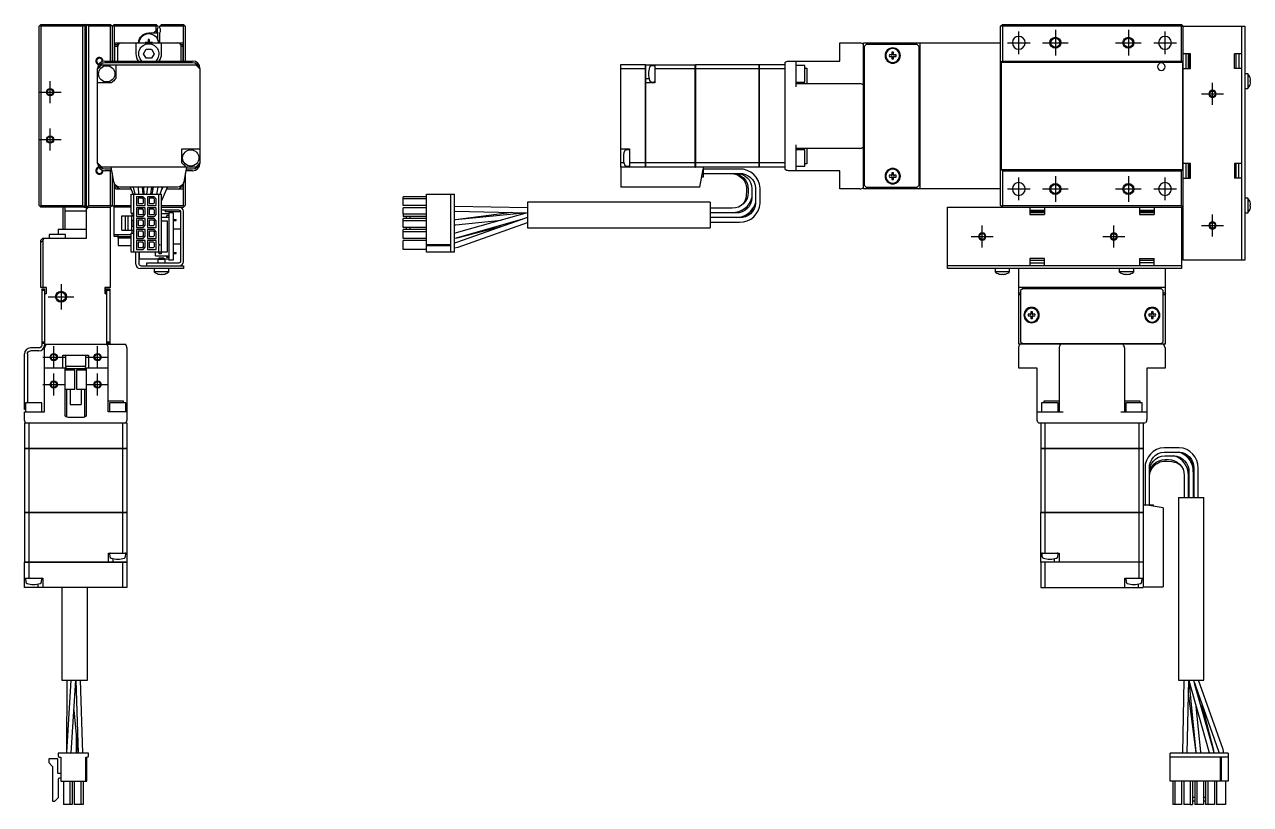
# Model space of a CAD drawing. Extents: x 0 to 717, y -8 to 419.
# Drawn here: x 381.7 to 717.1, y 106.3 to 319.7 of the extents above; entities that cross this region are included whole.
import ezdxf

# ---------------------------------------------------------------- set-up
doc = ezdxf.new("R2010")
doc.units = 0
doc.header["$LTSCALE"] = 0.5
doc.linetypes.add('CENTER', pattern=[50.8, 31.75, -6.35, 6.35, -6.35])
for name, color, linetype in [('MSM_CENTER', 1, 'CENTER'), ('MSM_CONTINUOUS', 7, 'CONTINUOUS'), ('MSM_NARROW', 5, 'CONTINUOUS')]:
    doc.layers.add(name, color=color, linetype=linetype)

msp = doc.modelspace()

# ---------------------------------------------------------------- linework, layer by layer
at = {"layer": 'MSM_CENTER'}
for p, q in [((653.75, 311.57), (653.75, 317.77)), ((663.75, 318.17), (663.75, 311.17)), ((683.75, 318.17), (683.75, 311.17)), ((693.75, 311.57), (693.75, 317.77)), ((650.65, 314.67), (656.85, 314.67)), ((660.25, 314.67), (667.25, 314.67)), ((680.25, 314.67), (687.25, 314.67)), ((690.65, 314.67), (696.85, 314.67)), ((388.72, 298.17), (388.72, 304.17)), ((706.75, 297.67), (706.75, 303.67)), ((385.72, 301.17), (391.72, 301.17)), ((703.75, 300.67), (709.75, 300.67)), ((388.72, 285.17), (388.72, 291.17)), ((385.72, 288.17), (391.72, 288.17)), ((653.75, 271.57), (653.75, 277.77)), ((663.75, 278.17), (663.75, 271.17)), ((683.75, 278.17), (683.75, 271.17)), ((693.75, 271.57), (693.75, 277.77)), ((650.65, 274.67), (656.85, 274.67)), ((660.25, 274.67), (667.25, 274.67)), ((680.25, 274.67), (687.25, 274.67)), ((690.65, 274.67), (696.85, 274.67)), ((706.75, 261.67), (706.75, 267.67)), ((640.75, 261.67), (646.75, 261.67)), ((643.75, 258.67), (643.75, 264.67)), ((676.75, 261.67), (682.75, 261.67)), ((679.75, 258.67), (679.75, 264.67)), ((703.75, 264.67), (709.75, 264.67)), ((391.72, 248.67), (391.72, 241.67)), ((388.22, 245.17), (395.22, 245.17)), ((389.72, 225.67), (389.72, 231.67)), ((401.72, 225.67), (401.72, 231.67)), ((386.72, 228.67), (392.72, 228.67)), ((398.72, 228.67), (404.72, 228.67)), ((389.72, 218.17), (389.72, 224.17)), ((401.72, 218.17), (401.72, 224.17)), ((386.72, 221.17), (392.72, 221.17)), ((398.72, 221.17), (404.72, 221.17))]:
    msp.add_line(p, q, dxfattribs=at)
at = {"layer": 'MSM_CONTINUOUS'}
for p, q in [((386.22, 319.67), (385.72, 319.17)), ((385.72, 270.17), (385.72, 319.17)), ((385.97, 319.42), (386.22, 319.17)), ((386.22, 319.67), (397.72, 319.67)), ((386.22, 319.17), (386.22, 270.17)), ((397.72, 319.17), (386.22, 319.17)), ((398.22, 319.17), (397.72, 319.67)), ((397.72, 319.17), (397.97, 319.42)), ((397.72, 270.17), (397.72, 319.17)), ((397.82, 319.57), (398.02, 319.57)), ((397.92, 319.57), (398.02, 319.67)), ((398.02, 319.67), (405.22, 319.67)), ((398.22, 319.17), (398.22, 270.17)), ((398.32, 318.57), (398.32, 319.27)), ((398.52, 319.67), (398.52, 318.27)), ((399.22, 319.17), (398.72, 319.67)), ((398.72, 261.17), (398.72, 319.67)), ((405.22, 319.17), (399.22, 319.17)), ((399.22, 319.17), (399.22, 270.17)), ((405.47, 319.42), (405.22, 319.67)), ((405.47, 319.42), (405.22, 319.17)), ((405.22, 309.67), (405.22, 319.17)), ((405.72, 319.17), (405.47, 319.42)), ((405.72, 319.17), (406.22, 319.67)), ((405.72, 319.17), (405.72, 309.67)), ((405.97, 319.42), (406.22, 319.17)), ((406.22, 319.67), (417.72, 319.67)), ((417.72, 319.17), (406.22, 319.17)), ((406.22, 319.17), (406.22, 309.67)), ((418.22, 319.17), (417.72, 319.67)), ((417.72, 319.17), (417.97, 319.42)), ((417.72, 317.97), (417.72, 319.17)), ((418.22, 319.17), (418.22, 318.73)), ((418.72, 319.17), (419.22, 319.67)), ((418.72, 318.73), (418.72, 319.17)), ((425.22, 319.17), (418.72, 319.17)), ((419.22, 319.67), (425.22, 319.67)), ((425.22, 319.67), (425.72, 319.17)), ((425.22, 319.17), (425.47, 319.42)), ((425.22, 309.67), (425.22, 319.17)), ((425.72, 319.17), (425.72, 309.67)), ((648.75, 319.17), (649.25, 319.67)), ((648.75, 270.17), (648.75, 319.17)), ((649, 319.42), (649.25, 319.17)), ((649.25, 319.67), (698.25, 319.67)), ((649.25, 319.17), (649.25, 309.67)), ((698.25, 319.17), (649.25, 319.17)), ((698.75, 319.17), (698.25, 319.67)), ((698.25, 319.17), (698.5, 319.42)), ((698.25, 309.67), (698.25, 319.17)), ((698.75, 255.17), (698.75, 319.17)), ((698.75, 319.17), (715.55, 319.17)), ((714.75, 255.17), (714.75, 319.17)), ((715.55, 319.17), (715.55, 255.17)), ((398.22, 318.27), (398.52, 318.27)), ((415.87, 315.57), (415.58, 315.57)), ((415.58, 315.57), (415.58, 314.77)), ((415.72, 317.37), (418.22, 317.37)), ((415.87, 315.57), (415.87, 314.77)), ((417.72, 317.97), (417.12, 317.37)), ((418.15, 317.37), (417.72, 317.97)), ((418.22, 315.28), (418.22, 317.4)), ((418.72, 314.67), (418.72, 317.4)), ((398.22, 315.17), (398.34, 315.17)), ((398.34, 274.17), (398.34, 315.17)), ((406.72, 314.67), (406.22, 314.17)), ((406.42, 314.17), (407.22, 314.17)), ((406.42, 309.67), (406.42, 314.17)), ((407.22, 313.67), (406.42, 313.67)), ((406.72, 314.67), (425.22, 314.67)), ((407.22, 313.67), (407.22, 314.67)), ((407.22, 309.67), (407.22, 313.67)), ((412.22, 314.67), (412.22, 311.67)), ((414.28, 311.67), (415, 312.92)), ((415.52, 314.71), (414.72, 314.71)), ((414.72, 314.67), (414.72, 314.71)), ((415, 312.92), (416.44, 312.92)), ((415.25, 314.71), (415.26, 314.67)), ((415.87, 315.04), (415.58, 315.04)), ((416.72, 314.71), (415.93, 314.71)), ((416.19, 314.71), (416.19, 314.67)), ((416.44, 312.92), (417.17, 311.67)), ((416.72, 314.67), (416.72, 314.71)), ((419.22, 311.67), (419.22, 314.67)), ((424.22, 314.47), (424.22, 314.67)), ((424.49, 314.17), (425.02, 314.17)), ((425.02, 313.67), (424.62, 313.67)), ((424.62, 309.67), (424.62, 313.67)), ((425.02, 314.17), (425.02, 309.67)), ((604.75, 309.67), (604.75, 314.67)), ((604.75, 314.67), (610.25, 314.67)), ((611.25, 314.67), (648.75, 314.67)), ((611.25, 274.67), (611.25, 314.67)), ((611.95, 314.17), (611.45, 313.67)), ((611.45, 313.67), (611.45, 275.67)), ((625.95, 314.17), (611.95, 314.17)), ((619.01, 312.08), (619.01, 311.41)), ((619.49, 311.41), (619.49, 312.08)), ((624.75, 314.17), (624.75, 314.67)), ((625.25, 314.17), (625.25, 314.67)), ((626.45, 313.67), (625.95, 314.17)), ((626.45, 275.67), (626.45, 313.67)), ((626.75, 274.67), (626.75, 314.67)), ((402.88, 308.67), (428.57, 308.67)), ((403.72, 309.67), (427.72, 309.67)), ((403.72, 309.28), (427.72, 309.28)), ((406.72, 308.67), (406.72, 304.92)), ((415, 310.42), (414.28, 311.67)), ((416.44, 310.42), (415, 310.42)), ((417.17, 311.67), (416.44, 310.42)), ((551.64, 308.67), (544.75, 308.67)), ((544.75, 308.67), (544.75, 280.67)), ((551.64, 280.67), (551.64, 308.67)), ((551.65, 308.66), (551.64, 308.66)), ((551.65, 308.67), (551.65, 280.67)), ((551.65, 308.67), (565.25, 308.67)), ((554.15, 308.67), (554.15, 303.67)), ((565.25, 280.67), (565.25, 308.67)), ((565.25, 308.66), (565.26, 308.66)), ((582.75, 308.67), (565.26, 308.67)), ((565.26, 308.67), (565.26, 280.67)), ((582.75, 280.67), (582.75, 308.67)), ((582.75, 308.66), (582.76, 308.66)), ((589.75, 308.67), (582.76, 308.67)), ((582.76, 308.67), (582.76, 280.67)), ((589.75, 309.28), (589.75, 280.05)), ((590.75, 309.67), (604.75, 309.67)), ((592.75, 309.67), (592.75, 302.57)), ((611.45, 309.17), (611.25, 309.17)), ((619.01, 311.41), (618.33, 311.41)), ((618.33, 310.93), (619.01, 310.93)), ((619.01, 310.93), (619.01, 310.25)), ((620.16, 311.41), (619.49, 311.41)), ((619.49, 310.25), (619.49, 310.93)), ((619.49, 310.93), (620.16, 310.93)), ((626.45, 309.17), (626.75, 309.17)), ((649.25, 309.67), (648.9, 309.32)), ((648.9, 309.32), (648.9, 280.02)), ((648.9, 309.32), (698.6, 309.32)), ((649.25, 309.67), (698.25, 309.67)), ((698.6, 309.32), (698.25, 309.67)), ((698.6, 280.02), (698.6, 309.32)), ((700.75, 311.67), (698.75, 311.67)), ((699.55, 307.67), (699.55, 311.67)), ((700.05, 311.67), (700.05, 307.67)), ((700.25, 311.67), (700.25, 307.67)), ((700.75, 307.67), (700.75, 311.67)), ((712.75, 307.67), (712.75, 311.67)), ((714.75, 311.67), (712.75, 311.67)), ((713.25, 307.67), (713.25, 311.67)), ((713.95, 311.67), (713.95, 307.67)), ((401.72, 281.67), (401.72, 307.67)), ((429.72, 307.67), (429.72, 281.67)), ((551.64, 307.51), (544.75, 307.51)), ((551.65, 307.5), (551.64, 307.5)), ((553.93, 308.4), (553.16, 308.33)), ((565.25, 307.51), (554.15, 307.51)), ((565.25, 307.5), (565.26, 307.5)), ((582.75, 307.51), (565.26, 307.51)), ((582.75, 307.5), (582.76, 307.5)), ((589.75, 307.51), (582.76, 307.51)), ((595.25, 308.42), (592.75, 308.42)), ((595.25, 303.92), (595.25, 308.42)), ((595.25, 307.75), (595.75, 307.75)), ((595.75, 307.75), (595.75, 303.57)), ((626.75, 308.42), (626.45, 308.42)), ((698.75, 307.67), (700.75, 307.67)), ((714.75, 307.67), (712.75, 307.67)), ((716.44, 306.17), (715.55, 306.17)), ((716.44, 306.17), (716.44, 302.17)), ((405.47, 303.67), (401.72, 303.67)), ((551.65, 304.92), (552.58, 304.92)), ((554.15, 303.67), (551.65, 303.67)), ((553.16, 304), (553.93, 303.93)), ((592.75, 303.92), (595.25, 303.92)), ((592.75, 303.57), (610.25, 303.57)), ((611.45, 304.67), (611.25, 304.67)), ((611.45, 303.67), (611.25, 303.67)), ((611.45, 302.17), (611.25, 302.17)), ((626.45, 302.92), (626.75, 302.92)), ((715.55, 302.17), (716.44, 302.17)), ((717.01, 305.05), (717.02, 305.05)), ((717.01, 304.35), (717.13, 304.35)), ((717.01, 303.99), (717.01, 304.35)), ((717.13, 303.99), (717.01, 303.99)), ((717.02, 303.28), (717.01, 303.28)), ((626.55, 299.67), (626.45, 299.67)), ((626.55, 289.67), (626.55, 299.67)), ((626.75, 299.47), (626.55, 299.67)), ((626.45, 289.67), (626.55, 289.67)), ((626.55, 289.67), (626.75, 289.87)), ((424.72, 281.92), (424.72, 285.67)), ((424.72, 285.67), (429.72, 285.67)), ((544.75, 285.67), (547.25, 285.67)), ((547.04, 285.4), (546.27, 285.33)), ((547.25, 285.67), (547.25, 280.67)), ((592.75, 286.77), (592.75, 279.67)), ((610.25, 285.77), (592.75, 285.77)), ((595.25, 285.42), (592.75, 285.42)), ((595.25, 280.92), (595.25, 285.42)), ((595.75, 285.77), (595.75, 281.58)), ((611.25, 287.17), (611.45, 287.17)), ((611.45, 285.67), (611.25, 285.67)), ((626.75, 286.42), (626.45, 286.42)), ((544.75, 281.92), (545.69, 281.92)), ((551.64, 281.82), (547.25, 281.82)), ((551.65, 281.82), (551.64, 281.82)), ((565.25, 281.82), (551.65, 281.82)), ((565.25, 281.82), (565.26, 281.82)), ((582.75, 281.82), (565.26, 281.82)), ((582.75, 281.82), (582.76, 281.82)), ((589.75, 281.82), (582.76, 281.82)), ((611.25, 284.67), (611.45, 284.67)), ((428.57, 280.67), (402.88, 280.67)), ((405.53, 280.05), (403.72, 280.05)), ((405.6, 279.67), (403.72, 279.67)), ((405.22, 270.17), (405.22, 279.67)), ((406.13, 276.65), (405.42, 280.67)), ((405.72, 278.96), (405.72, 270.17)), ((426.02, 280.67), (425.32, 276.65)), ((425.72, 278.96), (425.72, 270.17)), ((427.72, 279.67), (425.85, 279.67)), ((427.72, 280.05), (425.91, 280.05)), ((582.75, 280.67), (544.75, 280.67)), ((544.85, 280.67), (544.85, 275.17)), ((546.27, 281), (547.04, 280.93)), ((551.65, 280.68), (551.64, 280.68)), ((565.25, 280.68), (565.26, 280.68)), ((566.48, 275.17), (567.35, 280.07)), ((567.35, 280.67), (567.35, 277.87)), ((577.35, 280.12), (567.35, 280.12)), ((567.35, 278.92), (577.35, 278.92)), ((574.86, 278.92), (575.1, 278.91)), ((582.75, 280.68), (582.76, 280.68)), ((589.75, 280.67), (582.76, 280.67)), ((604.75, 279.67), (590.75, 279.67)), ((592.75, 280.92), (595.25, 280.92)), ((595.75, 281.58), (595.25, 281.58)), ((604.75, 274.67), (604.75, 279.67)), ((611.25, 280.17), (611.45, 280.17)), ((619.01, 278.41), (618.33, 278.41)), ((619.01, 279.08), (619.01, 278.41)), ((619.49, 278.41), (619.49, 279.08)), ((620.16, 278.41), (619.49, 278.41)), ((626.45, 280.92), (626.75, 280.92)), ((626.75, 280.17), (626.45, 280.17)), ((648.9, 280.02), (649.25, 279.67)), ((648.9, 280.02), (698.6, 280.02)), ((649.25, 279.67), (649.25, 270.17)), ((649.25, 279.67), (698.25, 279.67)), ((698.25, 279.67), (698.6, 280.02)), ((698.25, 270.17), (698.25, 279.67)), ((700.75, 281.67), (698.75, 281.67)), ((699.55, 277.67), (699.55, 281.67)), ((700.05, 281.67), (700.05, 277.67)), ((700.25, 281.67), (700.25, 277.67)), ((700.75, 277.67), (700.75, 281.67)), ((714.75, 281.67), (712.75, 281.67)), ((712.75, 281.67), (712.75, 277.67)), ((713.25, 277.67), (713.25, 281.67)), ((713.95, 277.67), (713.95, 281.67)), ((406.22, 276.32), (406.22, 270.17)), ((406.22, 275.17), (406.72, 274.67)), ((406.42, 275.17), (406.42, 275.94)), ((406.42, 275.67), (406.66, 275.67)), ((407.22, 275.17), (406.42, 275.17)), ((407.22, 274.67), (407.22, 275.3)), ((423.54, 275.17), (407.9, 275.17)), ((410.62, 275.17), (411.43, 273.27)), ((411.97, 273.27), (411.56, 275.17)), ((412.79, 275.17), (412.95, 273.27)), ((414.15, 273.27), (413.99, 275.17)), ((414.31, 275.17), (414.35, 273.27)), ((415.39, 275.17), (415.11, 273.27)), ((416.32, 273.27), (416.6, 275.17)), ((416.61, 273.27), (416.98, 275.17)), ((418.2, 275.17), (417.83, 273.25)), ((418.85, 273.27), (419.46, 275.17)), ((419.19, 271.31), (420.83, 275.17)), ((419.52, 275.15), (419.26, 274.53)), ((425.02, 275.17), (424.49, 275.17)), ((424.79, 275.67), (425.02, 275.67)), ((425.02, 275.94), (425.02, 275.17)), ((425.22, 270.17), (425.22, 276.32)), ((566.48, 275.17), (544.85, 275.17)), ((567.35, 277.87), (566.96, 277.87)), ((611.45, 275.67), (611.95, 275.17)), ((611.95, 275.17), (625.95, 275.17)), ((618.33, 277.93), (619.01, 277.93)), ((619.01, 277.93), (619.01, 277.25)), ((619.49, 277.25), (619.49, 277.93)), ((619.49, 277.93), (620.16, 277.93)), ((624.75, 274.67), (624.75, 275.17)), ((625.25, 274.67), (625.25, 275.17)), ((625.95, 275.17), (626.45, 275.67)), ((698.75, 277.67), (700.75, 277.67)), ((714.75, 277.67), (712.75, 277.67)), ((398.22, 274.17), (398.34, 274.17)), ((406.72, 274.67), (410.83, 274.67)), ((410.91, 268.08), (410.91, 273.27)), ((410.91, 273.27), (419.19, 273.27)), ((411.62, 257.42), (411.62, 273.27)), ((412.35, 272.55), (412.35, 270.15)), ((414.15, 272.55), (412.35, 272.55)), ((414.05, 272.13), (412.8, 272.13)), ((412.8, 272.13), (412.8, 270.66)), ((414.32, 274.67), (414.03, 274.67)), ((414.3, 271.88), (414.05, 272.13)), ((414.15, 272.55), (414.75, 271.95)), ((414.3, 270.91), (414.3, 271.88)), ((414.75, 270.15), (414.75, 271.95)), ((415.35, 272.55), (415.35, 270.15)), ((417.15, 272.55), (415.35, 272.55)), ((417.05, 272.13), (415.8, 272.13)), ((415.8, 272.13), (415.8, 270.66)), ((416.72, 274.62), (416.52, 274.62)), ((416.88, 274.67), (416.53, 274.67)), ((416.72, 274.62), (416.72, 274.67)), ((417.3, 271.88), (417.05, 272.13)), ((417.75, 271.95), (417.15, 272.55)), ((417.3, 270.91), (417.3, 271.88)), ((417.75, 270.15), (417.75, 271.95)), ((418.48, 259.5), (418.48, 273.27)), ((419.19, 257.42), (419.19, 273.27)), ((419.3, 274.67), (419.31, 274.67)), ((420.61, 274.67), (425.22, 274.67)), ((424.22, 274.67), (424.22, 274.87)), ((485.35, 271.95), (485.35, 272.55)), ((491.7, 272.55), (485.35, 272.55)), ((491.7, 271.95), (485.35, 271.95)), ((485.35, 270.15), (485.35, 271.95)), ((491.7, 273.27), (499.35, 273.27)), ((491.7, 257.42), (491.7, 273.27)), ((498.33, 257.42), (498.33, 273.27)), ((499.35, 257.42), (499.35, 273.27)), ((579.27, 274.15), (579.15, 272.76)), ((579.75, 274.6), (579.75, 273.73)), ((580.75, 274.75), (580.75, 272.28)), ((581.75, 274.91), (581.75, 270.82)), ((582.95, 270.82), (582.95, 274.91)), ((610.25, 274.67), (604.75, 274.67)), ((648.75, 274.67), (611.25, 274.67)), ((716.44, 272.17), (715.55, 272.17)), ((716.44, 272.17), (716.44, 268.17)), ((385.72, 270.17), (386.22, 269.67)), ((386.22, 270.17), (385.97, 269.92)), ((386.22, 270.17), (397.72, 270.17)), ((397.72, 269.67), (386.22, 269.67)), ((392.22, 269.67), (392.22, 263.67)), ((392.72, 269.67), (392.72, 263.67)), ((392.72, 268.67), (398.72, 268.67)), ((397.97, 269.92), (397.72, 270.17)), ((397.72, 269.67), (398.22, 270.17)), ((398.02, 269.77), (397.82, 269.77)), ((398.02, 269.67), (397.92, 269.77)), ((398.02, 269.67), (405.22, 269.67)), ((398.22, 271.07), (398.52, 271.07)), ((398.32, 270.07), (398.32, 270.77)), ((398.52, 269.67), (398.52, 271.07)), ((398.72, 269.67), (399.22, 270.17)), ((398.72, 269.17), (399.22, 269.67)), ((399.22, 270.17), (405.22, 270.17)), ((405.22, 270.17), (405.47, 269.92)), ((405.22, 269.67), (405.47, 269.92)), ((405.22, 247.67), (405.22, 269.67)), ((405.47, 269.92), (405.72, 270.17)), ((406.22, 269.67), (405.72, 270.17)), ((406.22, 270.17), (405.97, 269.92)), ((406.22, 270.17), (410.91, 270.17)), ((406.22, 261.67), (406.22, 269.67)), ((410.91, 269.67), (406.22, 269.67)), ((412.35, 270.15), (414.75, 270.15)), ((412.35, 269.55), (412.35, 267.15)), ((414.75, 269.55), (412.35, 269.55)), ((412.8, 270.66), (414.05, 270.66)), ((414.05, 269.13), (412.8, 269.13)), ((412.8, 269.13), (412.8, 267.66)), ((414.05, 270.66), (414.3, 270.91)), ((414.3, 268.88), (414.05, 269.13)), ((414.3, 267.91), (414.3, 268.88)), ((414.75, 267.75), (414.75, 269.55)), ((415.35, 270.15), (417.75, 270.15)), ((415.35, 269.55), (415.35, 267.15)), ((417.75, 269.55), (415.35, 269.55)), ((415.8, 270.66), (417.05, 270.66)), ((417.05, 269.13), (415.8, 269.13)), ((415.8, 269.13), (415.8, 267.66)), ((417.05, 270.66), (417.3, 270.91)), ((417.3, 268.88), (417.05, 269.13)), ((417.3, 267.91), (417.3, 268.88)), ((417.75, 267.75), (417.75, 269.55)), ((419.19, 270.17), (425.22, 270.17)), ((419.22, 269.67), (419.19, 269.7)), ((419.22, 268.87), (419.22, 269.67)), ((419.22, 269.67), (425.22, 269.67)), ((424.02, 268.87), (419.22, 268.87)), ((420.22, 268.87), (420.22, 268.37)), ((424.22, 268.37), (420.22, 268.37)), ((424.22, 268.37), (424.22, 268.81)), ((424.42, 268.47), (424.42, 254.87)), ((425.47, 269.92), (425.22, 270.17)), ((425.72, 270.17), (425.22, 269.67)), ((425.22, 254.87), (425.22, 268.47)), ((491.7, 270.15), (485.35, 270.15)), ((485.35, 267.75), (485.35, 269.55)), ((491.7, 269.55), (485.35, 269.55)), ((499.45, 269.86), (499.35, 269.86)), ((499.35, 268.56), (499.43, 268.56)), ((499.35, 268.56), (499.5, 268.56)), ((499.43, 268.56), (519.35, 268.16)), ((519.35, 269.47), (499.45, 269.86)), ((519.35, 271.02), (519.35, 264.02)), ((569.35, 271.02), (519.35, 271.02)), ((569.35, 271.02), (569.35, 264.02)), ((575.35, 269.42), (569.35, 269.42)), ((581.73, 270.82), (581.75, 270.86)), ((634.25, 252.87), (634.25, 269.67)), ((634.25, 269.67), (698.25, 269.67)), ((649.25, 269.67), (648.75, 270.17)), ((649.25, 270.17), (649, 269.92)), ((649.25, 270.17), (698.25, 270.17)), ((656.75, 269.67), (656.75, 267.67)), ((656.75, 268.87), (660.75, 268.87)), ((660.75, 268.37), (656.75, 268.37)), ((660.75, 269.67), (660.75, 267.67)), ((686.75, 269.67), (686.75, 267.67)), ((686.75, 268.87), (690.75, 268.87)), ((690.75, 268.37), (686.75, 268.37)), ((690.75, 269.67), (690.75, 267.67)), ((698.5, 269.92), (698.25, 270.17)), ((698.25, 269.67), (698.75, 270.17)), ((698.25, 269.67), (698.25, 252.87)), ((717.01, 271.05), (717.02, 271.05)), ((717.01, 270.35), (717.13, 270.35)), ((717.01, 269.99), (717.01, 270.35)), ((717.13, 269.99), (717.01, 269.99)), ((717.02, 269.28), (717.01, 269.28)), ((408.34, 263.42), (408.34, 267.28)), ((408.34, 267.28), (411.37, 267.28)), ((409.36, 263.42), (409.36, 267.28)), ((410.06, 263.42), (410.06, 267.28)), ((410.91, 268.08), (411.62, 268.08)), ((411.06, 263.42), (411.06, 267.28)), ((411.06, 266.17), (411.62, 266.17)), ((411.22, 267.28), (411.22, 268.08)), ((411.22, 264.52), (411.22, 266.17)), ((412.35, 267.15), (414.15, 267.15)), ((412.35, 266.55), (412.35, 264.15)), ((414.75, 266.55), (412.35, 266.55)), ((412.8, 267.66), (414.05, 267.66)), ((414.05, 266.13), (412.8, 266.13)), ((412.8, 266.13), (412.8, 264.66)), ((414.05, 267.66), (414.3, 267.91)), ((414.3, 265.88), (414.05, 266.13)), ((414.15, 267.15), (414.75, 267.75)), ((414.3, 264.91), (414.3, 265.88)), ((414.75, 264.75), (414.75, 266.55)), ((415.35, 267.15), (417.15, 267.15)), ((415.35, 266.55), (415.35, 264.15)), ((417.15, 266.55), (415.35, 266.55)), ((415.8, 267.66), (417.05, 267.66)), ((417.05, 266.13), (415.8, 266.13)), ((415.8, 266.13), (415.8, 264.66)), ((417.05, 267.66), (417.3, 267.91)), ((417.3, 265.88), (417.05, 266.13)), ((417.75, 267.75), (417.15, 267.15)), ((417.75, 265.95), (417.15, 266.55)), ((417.3, 264.91), (417.3, 265.88)), ((417.75, 264.15), (417.75, 265.95)), ((419.19, 267.92), (421.22, 267.92)), ((419.19, 266.92), (421.22, 266.92)), ((419.19, 265.92), (420.72, 265.92)), ((421.22, 267.37), (420.67, 267.37)), ((420.67, 266.92), (420.67, 267.37)), ((420.72, 265.92), (420.72, 257.42)), ((422.42, 268.17), (421.22, 268.17)), ((421.22, 268.17), (421.22, 255.17)), ((422.42, 268.17), (422.42, 255.17)), ((422.42, 266.29), (423.22, 266.29)), ((422.42, 266.04), (423.22, 266.04)), ((423.22, 266.04), (423.22, 266.29)), ((491.7, 267.75), (485.35, 267.75)), ((485.35, 267.75), (485.35, 267.15)), ((491.7, 267.15), (485.35, 267.15)), ((491.7, 266.55), (485.35, 266.55)), ((485.35, 265.95), (485.35, 266.55)), ((491.7, 265.95), (485.35, 265.95)), ((485.35, 264.15), (485.35, 265.95)), ((486.24, 266.55), (486.24, 267.15)), ((487.24, 266.55), (487.24, 267.15)), ((499.62, 266.2), (499.35, 266.17)), ((515.04, 268.25), (499.59, 266.2)), ((519.22, 268.16), (499.62, 266.2)), ((499.75, 264.9), (512.16, 266.14)), ((519.26, 268.17), (499.84, 262.63)), ((519.35, 266.9), (499.94, 260.02)), ((500.2, 261.38), (518.41, 266.57)), ((500.38, 258.79), (519.35, 265.53)), ((569.35, 268.22), (576.35, 268.22)), ((576.35, 268.12), (569.35, 268.12)), ((569.35, 266.92), (576.35, 266.92)), ((577.35, 266.82), (569.35, 266.82)), ((569.35, 265.62), (577.35, 265.62)), ((577.06, 268.27), (575.85, 268.12)), ((576.35, 268.22), (577.06, 268.27)), ((577.06, 268.27), (577.08, 268.27)), ((577.08, 268.27), (577.06, 268.27)), ((660.75, 268.17), (656.75, 268.17)), ((656.75, 267.67), (660.75, 267.67)), ((690.75, 268.17), (686.75, 268.17)), ((686.75, 267.67), (690.75, 267.67)), ((715.55, 268.17), (716.44, 268.17)), ((392.97, 262.17), (388.47, 262.17)), ((388.47, 262.17), (388.47, 261.17)), ((390.97, 263.67), (398.72, 263.67)), ((390.97, 263.67), (390.97, 262.17)), ((392.97, 261.17), (392.97, 262.17)), ((406.22, 262.17), (410.91, 262.17)), ((407.22, 261.67), (406.22, 261.67)), ((407.22, 262.17), (407.22, 261.17)), ((407.22, 261.67), (410.91, 261.67)), ((408.34, 263.42), (411.37, 263.42)), ((410.91, 262.35), (410.72, 262.17)), ((410.91, 257.42), (410.91, 262.62)), ((410.91, 262.62), (411.62, 262.62)), ((411.06, 264.52), (411.62, 264.52)), ((411.22, 262.67), (411.17, 262.62)), ((411.22, 262.62), (411.22, 263.42)), ((412.35, 264.15), (414.15, 264.15)), ((412.35, 263.55), (412.35, 261.15)), ((414.75, 263.55), (412.35, 263.55)), ((412.8, 264.66), (414.05, 264.66)), ((414.05, 263.13), (412.8, 263.13)), ((412.8, 263.13), (412.8, 261.66)), ((412.8, 261.66), (414.05, 261.66)), ((414.05, 264.66), (414.3, 264.91)), ((414.3, 262.88), (414.05, 263.13)), ((414.05, 261.66), (414.3, 261.91)), ((414.15, 264.15), (414.75, 264.75)), ((414.15, 261.15), (414.75, 261.75)), ((414.3, 261.91), (414.3, 262.88)), ((414.75, 261.75), (414.75, 263.55)), ((415.35, 264.15), (417.75, 264.15)), ((415.35, 263.55), (415.35, 261.15)), ((417.15, 263.55), (415.35, 263.55)), ((415.8, 264.66), (417.05, 264.66)), ((417.05, 263.13), (415.8, 263.13)), ((415.8, 263.13), (415.8, 261.66)), ((415.8, 261.66), (417.05, 261.66)), ((417.05, 264.66), (417.3, 264.91)), ((417.3, 262.88), (417.05, 263.13)), ((417.05, 261.66), (417.3, 261.91)), ((417.75, 262.95), (417.15, 263.55)), ((417.3, 261.91), (417.3, 262.88)), ((417.75, 261.15), (417.75, 262.95)), ((424.42, 263.67), (422.42, 263.67)), ((491.7, 264.15), (485.35, 264.15)), ((491.7, 263.55), (485.35, 263.55)), ((485.35, 262.95), (485.35, 263.55)), ((491.7, 262.95), (485.35, 262.95)), ((485.35, 261.15), (485.35, 262.95)), ((486.24, 263.55), (486.24, 264.15)), ((487.24, 263.55), (487.24, 264.15)), ((499.35, 264.87), (499.75, 264.9)), ((499.84, 262.63), (499.35, 262.52)), ((500.11, 261.34), (512.42, 264.45)), ((519.35, 264.02), (569.35, 264.02)), ((386.22, 260.67), (386.72, 261.17)), ((386.22, 247.67), (386.22, 260.67)), ((386.72, 260.55), (386.22, 260.05)), ((387.03, 261.17), (386.72, 260.55)), ((386.72, 261.17), (398.72, 261.17)), ((386.72, 260.55), (386.72, 247.67)), ((410.91, 261.17), (407.22, 261.17)), ((407.32, 261.17), (407.32, 259.17)), ((407.32, 259.17), (410.91, 259.17)), ((412.35, 261.15), (414.15, 261.15)), ((412.35, 260.55), (412.35, 258.15)), ((414.75, 260.55), (412.35, 260.55)), ((414.05, 260.13), (412.8, 260.13)), ((412.8, 260.13), (412.8, 258.66)), ((412.8, 258.66), (414.05, 258.66)), ((414.3, 259.88), (414.05, 260.13)), ((414.05, 258.66), (414.3, 258.91)), ((414.15, 258.15), (414.75, 258.75)), ((414.3, 258.91), (414.3, 259.88)), ((414.75, 258.75), (414.75, 260.55)), ((415.35, 261.15), (417.75, 261.15)), ((415.35, 260.55), (415.35, 258.15)), ((417.75, 260.55), (415.35, 260.55)), ((417.05, 260.13), (415.8, 260.13)), ((415.8, 260.13), (415.8, 258.66)), ((415.8, 258.66), (417.05, 258.66)), ((417.3, 259.88), (417.05, 260.13)), ((417.05, 258.66), (417.3, 258.91)), ((417.3, 258.91), (417.3, 259.88)), ((417.75, 258.15), (417.75, 260.55)), ((418.48, 259.5), (418.58, 259.5)), ((418.58, 259.2), (418.48, 259.2)), ((418.48, 257.42), (418.48, 259.2)), ((422.42, 259.67), (424.42, 259.67)), ((491.7, 261.15), (485.35, 261.15)), ((485.35, 258.15), (485.35, 260.55)), ((491.7, 260.55), (485.35, 260.55)), ((491.7, 259.5), (498.33, 259.5)), ((491.7, 259.2), (498.33, 259.2)), ((499.35, 261.21), (500.2, 261.38)), ((499.35, 261.2), (500.11, 261.34)), ((499.94, 260.02), (499.35, 259.85)), ((499.95, 260.02), (499.35, 259.85)), ((499.35, 258.53), (500.38, 258.79)), ((420.72, 257.42), (410.91, 257.42)), ((412.22, 254.07), (412.22, 257.42)), ((412.35, 258.15), (414.15, 258.15)), ((413.02, 257.42), (413.02, 254.17)), ((413.22, 255.42), (413.22, 257.42)), ((418.27, 255.42), (413.22, 255.42)), ((415.35, 258.15), (417.75, 258.15)), ((417.52, 256.42), (417.52, 257.42)), ((417.52, 256.42), (421.22, 256.42)), ((418.42, 255.57), (418.22, 255.37)), ((420.22, 255.37), (418.22, 255.37)), ((418.22, 255.37), (418.22, 254.47)), ((418.72, 255.87), (418.42, 255.57)), ((418.57, 256.92), (418.57, 257.42)), ((419.07, 256.92), (418.57, 256.92)), ((418.72, 255.87), (419.72, 255.87)), ((419.07, 257.42), (419.07, 256.92)), ((420.22, 255.37), (419.72, 255.87)), ((421.22, 255.42), (420.17, 255.42)), ((420.22, 254.47), (420.22, 255.37)), ((420.67, 255.96), (420.67, 256.42)), ((421.22, 255.96), (420.67, 255.96)), ((422.42, 255.17), (421.22, 255.17)), ((422.42, 257.29), (423.22, 257.29)), ((422.42, 257.04), (423.22, 257.04)), ((423.22, 257.04), (423.22, 257.29)), ((491.7, 258.15), (485.35, 258.15)), ((499.35, 257.42), (491.7, 257.42)), ((656.75, 255.67), (656.75, 253.67)), ((660.75, 255.67), (656.75, 255.67)), ((656.75, 255.17), (660.75, 255.17)), ((660.75, 253.67), (660.75, 255.67)), ((686.75, 255.67), (690.75, 255.67)), ((686.75, 255.67), (686.75, 253.67)), ((686.75, 255.17), (690.75, 255.17)), ((690.75, 253.67), (690.75, 255.67)), ((715.55, 255.17), (698.75, 255.17)), ((425.22, 252.87), (413.42, 252.87)), ((413.52, 253.67), (425.22, 253.67)), ((415.22, 253.67), (415.22, 254.47)), ((415.22, 254.47), (424.02, 254.47)), ((417.22, 252.87), (417.22, 251.97)), ((421.22, 251.97), (417.22, 251.97)), ((421.22, 251.97), (421.22, 252.87)), ((425.22, 253.67), (425.22, 252.87)), ((698.25, 253.67), (634.25, 253.67)), ((698.25, 252.87), (634.25, 252.87)), ((647.25, 252.87), (647.25, 251.97)), ((651.25, 251.97), (647.25, 251.97)), ((651.25, 251.97), (651.25, 252.87)), ((653.75, 232.17), (653.75, 252.87)), ((656.75, 254.47), (660.75, 254.47)), ((681.25, 252.87), (681.25, 251.97)), ((685.25, 251.97), (681.25, 251.97)), ((685.25, 251.97), (685.25, 252.87)), ((690.75, 254.47), (686.75, 254.47)), ((693.75, 252.87), (693.75, 232.17)), ((418.33, 251.39), (418.34, 251.4)), ((419.04, 251.4), (419.4, 251.4)), ((419.04, 251.28), (419.04, 251.4)), ((419.4, 251.4), (419.4, 251.28)), ((420.11, 251.4), (420.11, 251.39)), ((648.36, 251.39), (648.36, 251.4)), ((649.07, 251.4), (649.43, 251.4)), ((649.07, 251.28), (649.07, 251.4)), ((649.43, 251.4), (649.43, 251.28)), ((650.13, 251.4), (650.13, 251.39)), ((682.36, 251.39), (682.36, 251.4)), ((683.07, 251.4), (683.43, 251.4)), ((683.07, 251.28), (683.07, 251.4)), ((683.43, 251.4), (683.43, 251.28)), ((684.13, 251.4), (684.13, 251.39)), ((387.72, 247.67), (386.22, 247.67)), ((386.42, 247.37), (387.22, 247.37)), ((386.42, 247.37), (386.42, 231.97)), ((387.22, 246.87), (386.42, 246.87)), ((387.22, 247.37), (387.22, 231.97)), ((387.72, 246.17), (387.22, 245.67)), ((387.72, 246.17), (387.72, 247.67)), ((405.22, 247.67), (403.72, 247.67)), ((403.72, 247.67), (403.72, 246.17)), ((404.22, 245.67), (403.72, 246.17)), ((403.97, 245.92), (403.97, 247.67)), ((404.22, 247.37), (405.02, 247.37)), ((404.22, 232.17), (404.22, 247.37)), ((405.02, 246.87), (404.22, 246.87)), ((405.02, 247.37), (405.02, 232.37)), ((693.75, 247.67), (653.75, 247.67)), ((654.25, 246.17), (653.75, 246.17)), ((654.25, 245.67), (653.75, 245.67)), ((654.75, 247.37), (654.25, 246.87)), ((654.25, 246.87), (654.25, 232.87)), ((692.75, 247.37), (654.75, 247.37)), ((659.25, 247.37), (659.25, 247.67)), ((660, 247.67), (660, 247.37)), ((665.5, 247.37), (665.5, 247.67)), ((668.95, 247.67), (668.75, 247.47)), ((678.75, 247.47), (668.75, 247.47)), ((668.75, 247.47), (668.75, 247.37)), ((678.75, 247.47), (678.55, 247.67)), ((678.75, 247.37), (678.75, 247.47)), ((682, 247.67), (682, 247.37)), ((687.5, 247.37), (687.5, 247.67)), ((688.25, 247.67), (688.25, 247.37)), ((693.25, 246.87), (692.75, 247.37)), ((693.25, 232.87), (693.25, 246.87)), ((693.75, 246.17), (693.25, 246.17)), ((693.75, 245.67), (693.25, 245.67)), ((657.01, 240.41), (656.33, 240.41)), ((656.33, 239.93), (657.01, 239.93)), ((657.01, 241.08), (657.01, 240.41)), ((657.01, 239.93), (657.01, 239.25)), ((657.49, 240.41), (657.49, 241.08)), ((658.16, 240.41), (657.49, 240.41)), ((657.49, 239.25), (657.49, 239.93)), ((657.49, 239.93), (658.16, 239.93)), ((690.01, 240.41), (689.33, 240.41)), ((689.33, 239.93), (690.01, 239.93)), ((690.01, 241.08), (690.01, 240.41)), ((690.01, 239.93), (690.01, 239.25)), ((690.49, 240.41), (690.49, 241.08)), ((691.16, 240.41), (690.49, 240.41)), ((690.49, 239.93), (691.16, 239.93)), ((690.49, 239.25), (690.49, 239.93)), ((386.42, 232.87), (387.22, 232.87)), ((387.22, 232.37), (386.42, 232.37)), ((387.22, 232.17), (404.22, 232.17)), ((404.22, 232.87), (405.02, 232.87)), ((405.02, 232.37), (404.22, 232.37)), ((404.24, 232.17), (409.34, 232.17)), ((693.75, 232.17), (653.75, 232.17)), ((654.25, 232.87), (654.75, 232.37)), ((654.75, 232.37), (692.75, 232.37)), ((659.25, 232.37), (659.25, 232.17)), ((663.75, 232.37), (663.75, 232.17)), ((664.75, 232.37), (664.75, 232.17)), ((666.25, 232.37), (666.25, 232.17)), ((681.25, 232.17), (681.25, 232.37)), ((682.75, 232.37), (682.75, 232.17)), ((683.75, 232.17), (683.75, 232.37)), ((688.25, 232.17), (688.25, 232.37)), ((692.75, 232.37), (693.25, 232.87)), ((381.72, 214.37), (381.72, 229.57)), ((382.52, 229.57), (382.52, 216.17)), ((385.62, 231.17), (383.32, 231.17)), ((385.62, 230.37), (383.32, 230.37)), ((387.22, 213.67), (387.22, 231.17)), ((392.22, 229.17), (399.22, 229.17)), ((392.22, 225.67), (392.22, 229.17)), ((392.97, 229.17), (392.97, 226.17)), ((398.47, 226.17), (398.47, 229.17)), ((399.22, 229.17), (399.22, 225.67)), ((404.62, 213.67), (404.62, 231.17)), ((409.72, 231.17), (409.72, 211.67)), ((653.75, 225.67), (653.75, 231.17)), ((664.85, 213.67), (664.85, 231.17)), ((682.65, 231.17), (682.65, 213.67)), ((693.75, 231.17), (693.75, 225.67)), ((392.85, 225.67), (387.22, 225.67)), ((392.82, 212.97), (392.82, 225.37)), ((395.47, 225.07), (392.82, 225.07)), ((392.85, 225.67), (392.85, 225.57)), ((392.85, 225.57), (392.88, 225.66)), ((392.85, 225.57), (398.6, 225.57)), ((392.97, 226.17), (398.47, 226.17)), ((393.42, 225.57), (393.22, 225.37)), ((394.22, 225.37), (393.22, 225.37)), ((393.22, 225.37), (393.22, 225.07)), ((394.22, 225.37), (394.59, 225.57)), ((394.22, 225.37), (394.22, 225.07)), ((395.47, 219.87), (395.47, 225.07)), ((395.97, 225.07), (395.97, 219.87)), ((398.62, 225.07), (395.97, 225.07)), ((396.86, 225.57), (397.22, 225.37)), ((398.22, 225.37), (397.22, 225.37)), ((397.22, 225.37), (397.22, 225.07)), ((398.22, 225.37), (398.02, 225.57)), ((398.22, 225.07), (398.22, 225.37)), ((398.57, 225.65), (398.6, 225.57)), ((398.6, 225.67), (398.6, 225.57)), ((404.62, 225.67), (398.6, 225.67)), ((398.62, 225.37), (398.62, 212.97)), ((658.75, 225.67), (653.75, 225.67)), ((658.75, 211.67), (658.75, 225.67)), ((688.75, 225.67), (688.75, 211.67)), ((693.75, 225.67), (688.75, 225.67)), ((392.82, 219.87), (395.47, 219.87)), ((393.22, 219.87), (393.22, 212.27)), ((394.22, 219.87), (394.22, 215.67)), ((395.97, 219.87), (398.62, 219.87)), ((397.22, 219.87), (397.22, 215.67)), ((398.22, 212.27), (398.22, 219.87)), ((381.72, 214.87), (381.97, 214.87)), ((386.47, 216.17), (381.97, 216.17)), ((381.97, 216.17), (381.97, 213.67)), ((386.47, 213.67), (386.47, 216.17)), ((394.22, 215.67), (397.22, 215.67)), ((404.62, 216.67), (408.67, 216.67)), ((409.47, 216.17), (404.97, 216.17)), ((404.97, 216.17), (404.97, 213.67)), ((408.67, 216.67), (408.67, 216.17)), ((409.47, 213.67), (409.47, 216.17)), ((664.5, 216.17), (660, 216.17)), ((660, 216.17), (660, 213.67)), ((660.66, 216.17), (660.66, 216.67)), ((660.66, 216.67), (664.85, 216.67)), ((664.5, 213.67), (664.5, 216.17)), ((682.65, 216.67), (686.83, 216.67)), ((687.5, 216.17), (683, 216.17)), ((683, 216.17), (683, 213.67)), ((686.83, 216.67), (686.83, 216.17)), ((687.5, 213.67), (687.5, 216.17)), ((381.97, 214.37), (381.72, 214.37)), ((381.72, 211.67), (381.72, 213.67)), ((381.72, 213.67), (387.22, 213.67)), ((397.82, 212.17), (393.62, 212.17)), ((409.72, 213.67), (404.62, 213.67)), ((658.75, 213.67), (665.85, 213.67)), ((681.65, 213.67), (688.75, 213.67)), ((381.72, 210.67), (381.72, 203.68)), ((381.72, 210.67), (409.72, 210.67)), ((382.88, 210.67), (382.88, 203.68)), ((408.57, 210.67), (408.57, 203.68)), ((409.72, 210.67), (409.72, 203.68)), ((659.13, 210.67), (688.36, 210.67)), ((659.75, 210.67), (659.75, 203.68)), ((660.9, 210.67), (660.9, 203.68)), ((686.59, 210.67), (686.59, 203.68)), ((687.75, 210.67), (687.75, 203.68)), ((381.72, 203.68), (409.72, 203.68)), ((381.72, 203.67), (381.72, 186.18)), ((409.72, 203.67), (381.72, 203.67)), ((381.73, 203.67), (381.73, 203.68)), ((382.88, 203.67), (382.88, 203.68)), ((382.88, 203.67), (382.88, 186.18)), ((408.56, 203.67), (408.56, 203.68)), ((408.57, 203.67), (408.57, 186.18)), ((409.71, 203.67), (409.71, 203.68)), ((409.72, 203.67), (409.72, 186.18)), ((659.75, 203.68), (687.75, 203.68)), ((659.75, 203.67), (659.75, 186.18)), ((687.75, 203.67), (659.75, 203.67)), ((659.76, 203.67), (659.76, 203.68)), ((660.9, 203.67), (660.9, 186.18)), ((660.91, 203.67), (660.91, 203.68)), ((686.59, 203.67), (686.59, 203.68)), ((686.59, 203.67), (686.59, 186.18)), ((687.74, 203.67), (687.74, 203.68)), ((687.75, 203.67), (687.75, 165.67)), ((697.59, 203.87), (693.5, 203.87)), ((693.5, 202.67), (697.59, 202.67)), ((693.66, 201.67), (696.13, 201.67)), ((697.59, 202.65), (697.55, 202.67)), ((688.3, 198.27), (688.3, 188.27)), ((689.5, 188.27), (689.5, 198.27)), ((693.81, 200.67), (694.68, 200.67)), ((694.26, 200.19), (695.65, 200.07)), ((700.14, 197.98), (700.14, 198)), ((700.14, 198), (700.14, 197.98)), ((700.2, 197.27), (700.14, 197.98)), ((700.14, 197.98), (700.3, 196.77)), ((701.6, 198.27), (701.6, 190.27)), ((702.8, 190.27), (702.8, 198.27)), ((689.5, 195.78), (689.5, 196.02)), ((699, 196.27), (699, 190.27)), ((700.2, 190.27), (700.2, 197.27)), ((700.3, 197.27), (700.3, 190.27)), ((701.5, 190.27), (701.5, 197.27)), ((687.75, 188.27), (690.55, 188.27)), ((693.25, 187.4), (688.35, 188.27)), ((690.55, 188.27), (690.55, 187.88)), ((697.4, 190.27), (704.4, 190.27)), ((697.4, 190.27), (697.4, 140.27)), ((704.4, 140.27), (704.4, 190.27)), ((381.72, 186.18), (409.72, 186.18)), ((381.72, 186.17), (381.72, 172.57)), ((409.72, 186.17), (381.72, 186.17)), ((381.73, 186.17), (381.73, 186.18)), ((382.88, 186.17), (382.88, 186.18)), ((382.88, 186.17), (382.88, 172.57)), ((408.56, 186.17), (408.56, 186.18)), ((408.57, 186.17), (408.57, 175.07)), ((409.71, 186.17), (409.71, 186.18)), ((409.72, 186.17), (409.72, 172.57)), ((659.75, 186.18), (687.75, 186.18)), ((687.75, 186.17), (659.75, 186.17)), ((659.75, 172.57), (659.75, 186.17)), ((659.76, 186.17), (659.76, 186.18)), ((660.9, 186.17), (660.9, 175.07)), ((660.91, 186.17), (660.91, 186.18)), ((686.59, 186.17), (686.59, 186.18)), ((686.59, 186.17), (686.59, 172.57)), ((687.74, 186.17), (687.74, 186.18)), ((693.25, 187.4), (693.25, 165.77)), ((404.72, 175.07), (409.72, 175.07)), ((404.72, 172.57), (404.72, 175.07)), ((404.99, 174.85), (405.06, 174.08)), ((409.39, 174.08), (409.45, 174.85)), ((659.75, 175.07), (664.75, 175.07)), ((660.01, 174.85), (660.08, 174.08)), ((664.41, 174.08), (664.48, 174.85)), ((664.75, 175.07), (664.75, 172.57)), ((381.72, 172.57), (409.72, 172.57)), ((409.72, 172.56), (381.72, 172.56)), ((381.72, 165.67), (381.72, 172.56)), ((381.73, 172.57), (381.73, 172.56)), ((382.88, 172.57), (382.88, 172.56)), ((382.88, 172.56), (382.88, 168.17)), ((405.97, 172.57), (405.97, 173.5)), ((408.56, 172.57), (408.56, 172.56)), ((408.57, 172.56), (408.57, 165.67)), ((409.71, 172.57), (409.71, 172.56)), ((409.72, 172.56), (409.72, 165.67)), ((687.75, 172.57), (659.75, 172.57)), ((659.75, 172.56), (659.75, 165.67)), ((687.75, 172.56), (659.75, 172.56)), ((659.76, 172.57), (659.76, 172.56)), ((660.9, 172.56), (660.9, 165.67)), ((660.91, 172.57), (660.91, 172.56)), ((663.5, 172.57), (663.5, 173.5)), ((686.59, 172.57), (686.59, 172.56)), ((686.59, 172.56), (686.59, 168.17)), ((687.74, 172.57), (687.74, 172.56)), ((381.72, 168.17), (386.72, 168.17)), ((381.99, 167.96), (382.06, 167.19)), ((386.39, 167.19), (386.45, 167.96)), ((386.72, 168.17), (386.72, 165.67)), ((682.75, 168.17), (687.75, 168.17)), ((682.75, 165.67), (682.75, 168.17)), ((683.01, 167.96), (683.08, 167.19)), ((687.41, 167.19), (687.48, 167.96)), ((409.72, 165.67), (381.72, 165.67)), ((385.47, 165.67), (385.47, 166.61)), ((391.96, 165.67), (391.96, 140.27)), ((398.96, 140.27), (398.96, 165.67)), ((659.75, 165.67), (687.75, 165.67)), ((686.5, 165.67), (686.5, 166.61)), ((687.75, 165.77), (693.25, 165.77)), ((391.96, 140.27), (398.96, 140.27)), ((393.33, 140.27), (393.17, 120.6)), ((394.42, 140.27), (393.18, 120.47)), ((394.48, 120.39), (395.72, 140.25)), ((395.72, 140.27), (396.37, 120.34)), ((397.67, 120.38), (397.02, 140.27)), ((697.4, 140.27), (704.4, 140.27)), ((698.94, 140.27), (698.55, 120.37)), ((699.85, 120.35), (700.25, 140.27)), ((700.24, 140.18), (705.78, 120.76)), ((700.25, 140.14), (702.21, 120.54)), ((701.51, 140.27), (708.39, 120.86)), ((707.03, 121.12), (701.84, 139.33)), ((709.62, 121.3), (702.88, 140.27)), ((700.16, 135.96), (702.21, 120.51)), ((395.21, 132.11), (396.34, 120.55)), ((703.51, 120.67), (702.27, 133.08)), ((707.07, 121.03), (703.96, 133.34)), ((395.83, 125.79), (395.87, 120.93)), ((394.49, 120.27), (394.52, 121.05)), ((395.87, 120.93), (395.87, 120.27)), ((705.78, 120.76), (705.89, 120.27)), ((707.2, 120.27), (707.03, 121.12)), ((707.21, 120.27), (707.07, 121.03)), ((708.39, 120.87), (708.56, 120.27)), ((708.39, 120.86), (708.56, 120.27)), ((709.88, 120.27), (709.62, 121.3)), ((388.34, 118.72), (388.34, 117.72)), ((390.87, 118.72), (388.34, 118.72)), ((388.34, 117.72), (389.36, 116.7)), ((390.87, 114.87), (390.87, 118.72)), ((399.19, 120.27), (390.91, 120.27)), ((390.91, 120.27), (390.91, 119.55)), ((391.21, 119.25), (391.62, 119.25)), ((391.62, 119.25), (391.62, 112.62)), ((393.17, 120.6), (393.17, 120.27)), ((393.18, 120.47), (393.17, 120.27)), ((394.47, 120.27), (394.48, 120.39)), ((396.34, 120.55), (396.36, 120.27)), ((396.37, 120.34), (396.37, 120.27)), ((397.67, 120.27), (397.67, 120.38)), ((398.48, 112.62), (398.48, 119.25)), ((398.48, 119.25), (398.89, 119.25)), ((398.73, 112.62), (398.73, 119.25)), ((399.19, 119.55), (399.19, 120.27)), ((711, 120.27), (695.15, 120.27)), ((695.15, 112.62), (695.15, 120.27)), ((711, 119.25), (695.15, 119.25)), ((698.55, 120.37), (698.55, 120.27)), ((699.85, 120.27), (699.85, 120.42)), ((699.85, 120.27), (699.85, 120.35)), ((702.21, 120.54), (702.24, 120.27)), ((703.54, 120.27), (703.51, 120.67)), ((708.92, 112.62), (708.92, 119.25)), ((709.22, 112.62), (709.22, 119.25)), ((711, 120.27), (711, 112.62)), ((389.36, 116.7), (389.36, 107.16)), ((391.62, 114.72), (391.02, 114.72)), ((391.06, 108.16), (391.06, 113.29)), ((391.34, 113.57), (391.62, 113.57)), ((391.62, 112.62), (398.73, 112.62)), ((392.35, 112.62), (392.35, 106.27)), ((394.15, 112.62), (394.15, 106.27)), ((394.75, 112.62), (394.75, 106.27)), ((395.35, 112.62), (395.35, 106.27)), ((397.15, 112.62), (397.15, 106.27)), ((397.75, 112.62), (397.75, 106.27)), ((711, 112.62), (695.15, 112.62)), ((695.87, 112.62), (695.87, 106.27)), ((696.47, 112.62), (696.47, 106.27)), ((698.27, 112.62), (698.27, 106.27)), ((698.87, 112.62), (698.87, 106.27)), ((700.67, 112.62), (700.67, 106.27)), ((701.27, 112.62), (701.27, 106.27)), ((701.87, 112.62), (701.87, 106.27)), ((702.47, 112.62), (702.47, 106.27)), ((704.27, 112.62), (704.27, 106.27)), ((704.87, 112.62), (704.87, 106.27)), ((705.47, 112.62), (705.47, 106.27)), ((707.27, 112.62), (707.27, 106.27)), ((707.87, 112.62), (707.87, 106.27)), ((710.27, 112.62), (710.27, 106.27)), ((390.06, 107.16), (391.06, 108.16)), ((701.87, 108.16), (701.27, 108.16)), ((704.87, 108.16), (704.27, 108.16)), ((389.36, 107.16), (390.06, 107.16)), ((394.75, 106.27), (392.35, 106.27)), ((397.75, 106.27), (395.35, 106.27)), ((696.47, 106.27), (695.87, 106.27)), ((698.27, 106.27), (696.47, 106.27)), ((700.67, 106.27), (698.87, 106.27)), ((700.67, 106.27), (701.27, 106.27)), ((701.87, 107.16), (701.27, 107.16)), ((702.47, 106.27), (701.87, 106.27)), ((704.27, 106.27), (702.47, 106.27)), ((704.87, 107.16), (704.27, 107.16)), ((705.47, 106.27), (704.87, 106.27)), ((707.27, 106.27), (705.47, 106.27)), ((710.27, 106.27), (707.87, 106.27))]:
    msp.add_line(p, q, dxfattribs=at)
at = {"layer": 'MSM_CONTINUOUS', "extrusion": (0, 0, -1)}
for centre, radius in [((-653.75, 314.67), 1.75), ((-693.75, 314.67), 1.75), ((-619.25, 311.17), 2.1), ((-619.25, 311.17), 1.9), ((-692.75, 308.12), 1.02), ((-619.25, 278.17), 2.1), ((-619.25, 278.17), 1.9), ((-653.75, 274.67), 1.75), ((-693.75, 274.67), 1.75), ((-657.25, 240.17), 2.1), ((-657.25, 240.17), 1.9), ((-690.25, 240.17), 2.1), ((-690.25, 240.17), 1.9)]:
    msp.add_circle(centre, radius, dxfattribs=at)
at = {"layer": 'MSM_CONTINUOUS'}
for centre, radius in [((663.75, 314.67), 1.23), ((683.75, 314.67), 1.23), ((404.22, 306.17), 2.23), ((388.72, 301.17), 0.783), ((706.75, 300.67), 0.783), ((388.72, 288.17), 0.783), ((427.22, 283.17), 2.23), ((663.75, 274.67), 1.23), ((683.75, 274.67), 1.23), ((706.75, 264.67), 0.783), ((643.75, 261.67), 0.783), ((679.75, 261.67), 0.783), ((391.72, 245.17), 1.23), ((389.72, 228.67), 0.783), ((401.72, 228.67), 0.783), ((389.72, 221.17), 0.783), ((401.72, 221.17), 0.783)]:
    msp.add_circle(centre, radius, dxfattribs=at)
for centre, radius, start, end in [((398.02, 319.27), 0.3, 0, 90), ((418.97, 318.07), 1, 138.5904, 221.4096), ((417.97, 318.07), 1, 318.5904, 41.4096), ((398.02, 318.57), 0.3, 311.8103, 0), ((408.22, 313.67), 1, 90, 180), ((423.62, 313.67), 1, 0, 90), ((619.25, 311.17), 0.95, 75.3667, 104.6333), ((402.22, 309.67), 0.783, 349.8957, 263.8441), ((403.72, 307.67), 2, 90, 180), ((415.72, 311.67), 3.5, 180, 214.8499), ((415.72, 311.67), 3.5, 325.1501, 0), ((427.72, 307.67), 2, 0, 90), ((619.25, 311.17), 0.95, 165.3667, 194.6333), ((619.25, 311.17), 0.365, 138.8496, 221.1504), ((619.25, 311.17), 0.365, 48.8496, 131.1504), ((619.25, 311.17), 0.365, 228.8496, 311.1504), ((619.25, 311.17), 0.95, 255.3667, 284.6333), ((619.25, 311.17), 0.365, 318.8496, 41.1504), ((619.25, 311.17), 0.95, 345.3667, 14.6333), ((558.45, 306.17), 6, 162.3708, 197.6292), ((553.2, 307.83), 0.5, 95, 162.3708), ((553.95, 308.2), 0.2, 0, 95), ((713.95, 304.17), 3.2, 16.1225, 38.6822), ((553.2, 304.5), 0.5, 197.6292, 265), ((553.95, 304.13), 0.2, 265, 360), ((713.95, 304.17), 3.2, 321.3178, 343.8775), ((713.95, 304.17), 3.19, 3.2297, 16.1067), ((713.95, 304.17), 3.19, 343.8933, 356.7703), ((546.31, 284.83), 0.5, 95, 162.3708), ((547.06, 285.2), 0.2, 18.1949, 95), ((610.25, 287.27), 1.5, 270, 311.8103), ((551.56, 283.17), 6, 162.3708, 197.6292), ((402.22, 279.67), 0.783, 96.1559, 10.1043), ((403.72, 281.67), 2, 180, 270), ((427.72, 281.67), 2, 270, 0), ((546.31, 281.5), 0.5, 197.6292, 265), ((547.06, 281.13), 0.2, 265, 341.8051), ((577.54, 274.71), 5.41, 2.1863, 92.0343), ((619.25, 278.17), 0.95, 165.3667, 194.6333), ((619.25, 278.17), 0.365, 138.8496, 221.1504), ((619.25, 278.17), 0.95, 75.3667, 104.6333), ((619.25, 278.17), 0.365, 48.8496, 131.1504), ((619.25, 278.17), 0.365, 318.8496, 41.1504), ((619.25, 278.17), 0.95, 345.3667, 14.6333), ((408.22, 275.67), 1, 203.447, 270), ((423.62, 275.67), 1, 270, 351.4849), ((610.25, 276.17), 1.5, 270, 311.8103), ((619.25, 278.17), 0.365, 228.8496, 311.1504), ((619.25, 278.17), 0.95, 255.3667, 284.6333), ((575.37, 273.8), 5.59, 269.7079, 344.0346), ((713.95, 270.17), 3.2, 16.1225, 38.6822), ((398.02, 270.07), 0.3, 270, 0), ((398.02, 270.77), 0.3, 0, 48.1897), ((424.02, 268.47), 1.2, 0, 90), ((576.42, 272.48), 5.57, 269.2277, 342.6191), ((577.54, 271.02), 5.41, 267.9067, 357.8727), ((713.95, 270.17), 3.2, 321.3178, 343.8775), ((713.95, 270.17), 3.19, 3.2297, 16.1067), ((713.95, 270.17), 3.19, 343.8933, 356.7703), ((413.42, 254.07), 1.2, 180, 270), ((419.22, 254.47), 3.2, 231.3178, 253.8775), ((419.22, 254.47), 3.2, 286.1225, 308.6822), ((424.02, 254.87), 1.2, 270, 0), ((649.25, 254.47), 3.2, 231.3178, 253.8775), ((649.25, 254.47), 3.2, 286.1225, 308.6822), ((683.25, 254.47), 3.2, 231.3178, 253.8775), ((683.25, 254.47), 3.2, 286.1225, 308.6822), ((419.22, 254.47), 3.19, 253.8933, 266.7703), ((419.22, 254.47), 3.19, 273.2297, 286.1067), ((649.25, 254.47), 3.19, 253.8933, 266.7703), ((649.25, 254.47), 3.19, 273.2297, 286.1067), ((683.25, 254.47), 3.19, 253.8933, 266.7703), ((683.25, 254.47), 3.19, 273.2297, 286.1067), ((657.25, 240.17), 0.95, 165.3667, 194.6333), ((657.25, 240.17), 0.365, 138.8496, 221.1504), ((657.25, 240.17), 0.95, 75.3667, 104.6333), ((657.25, 240.17), 0.365, 48.8496, 131.1504), ((657.25, 240.17), 0.365, 228.8496, 311.1504), ((657.25, 240.17), 0.95, 255.3667, 284.6333), ((657.25, 240.17), 0.365, 318.8496, 41.1504), ((657.25, 240.17), 0.95, 345.3667, 14.6333), ((690.25, 240.17), 0.95, 165.3667, 194.6333), ((690.25, 240.17), 0.365, 138.8496, 221.1504), ((690.25, 240.17), 0.95, 75.3667, 104.6333), ((690.25, 240.17), 0.365, 48.8496, 131.1504), ((690.25, 240.17), 0.365, 228.8496, 311.1504), ((690.25, 240.17), 0.95, 255.3667, 284.6333), ((690.25, 240.17), 0.365, 318.8496, 41.1504), ((690.25, 240.17), 0.95, 345.3667, 14.6333), ((385.62, 231.97), 1.6, 270, 0), ((388.72, 231.17), 1.5, 138.1897, 180), ((403.12, 231.17), 1.5, 0, 41.8103), ((408.22, 231.17), 1.5, 0, 41.8103), ((681.15, 231.17), 1.5, 0, 41.8103), ((692.25, 231.17), 1.5, 0, 41.8103), ((383.32, 229.57), 1.6, 90, 180), ((393.62, 225.37), 0.8, 89.9973, 158.0151), ((397.82, 225.37), 0.8, 21.0174, 90.0011), ((693.7, 198.46), 5.41, 92.1863, 182.0343), ((694.61, 196.29), 5.59, 359.7079, 74.0346), ((697.39, 198.46), 5.41, 357.9067, 87.8727), ((695.93, 197.34), 5.57, 359.2277, 72.6191), ((405.19, 174.87), 0.2, 90, 185), ((409.25, 174.87), 0.2, 355, 90), ((660.21, 174.87), 0.2, 90, 185), ((664.28, 174.87), 0.2, 355, 90), ((405.56, 174.12), 0.5, 185, 252.3708), ((407.22, 179.37), 6, 252.3708, 287.6292), ((408.89, 174.12), 0.5, 287.6292, 355), ((660.58, 174.12), 0.5, 185, 252.3708), ((662.25, 179.37), 6, 252.3708, 287.6292), ((663.91, 174.12), 0.5, 287.6292, 355), ((382.19, 167.98), 0.2, 108.1949, 185), ((386.25, 167.98), 0.2, 355, 71.8051), ((683.21, 167.98), 0.2, 108.1949, 185), ((687.28, 167.98), 0.2, 355, 71.8051), ((382.56, 167.23), 0.5, 185, 252.3708), ((384.22, 172.48), 6, 252.3708, 287.6292), ((385.89, 167.23), 0.5, 287.6292, 355), ((683.58, 167.23), 0.5, 185, 252.3708), ((685.25, 172.48), 6, 252.3708, 287.6292), ((686.91, 167.23), 0.5, 287.6292, 355), ((391.21, 119.55), 0.3, 180, 270), ((398.89, 119.55), 0.3, 270, 360)]:
    msp.add_arc(centre, radius, start, end, dxfattribs=at)
at = {"layer": 'MSM_CONTINUOUS', "extrusion": (0, 0, -1)}
for centre, radius, start, end in [((-415.72, 314.57), 2.8, 2.0467, 90), ((-415.72, 314.57), 2.6, 2.2042, 177.7958), ((-415.72, 311.67), 2.75, 313.3418, 226.6582), ((-415.52, 314.77), 0.06, 180, 270), ((-415.93, 314.77), 0.06, 270, 0), ((-610.25, 313.17), 1.5, 90, 131.8103), ((-415.72, 294.66), 19, 42.5374, 47.4636), ((-403.72, 307.67), 1.62, 9.7266, 90), ((-427.72, 307.67), 1.62, 90, 170.2833), ((-415.72, 294.66), 19, 132.5364, 137.4636), ((-590.75, 308.17), 1.5, 48.1897, 90), ((-392.68, 317.71), 19, 222.3336, 227.6664), ((-610.25, 302.07), 1.5, 90, 131.8103), ((-415.72, 294.66), 19, 312.5374, 317.4626), ((-438.77, 294.71), 19, 312.3336, 317.6664), ((-415.72, 294.66), 19, 222.5364, 227.4626), ((-403.72, 281.67), 1.62, 270, 350.2637), ((-427.72, 281.67), 1.62, 189.7264, 270), ((-574.9, 274.53), 4.39, 89.8692, 184.9179), ((-575.39, 274.56), 4.36, 89.4143, 179.4108), ((-576.46, 274.63), 4.29, 88.4433, 178.358), ((-577.53, 274.7), 4.22, 87.4296, 177.1458), ((-590.75, 281.17), 1.5, 270, 311.8103), ((-407.9, 276.97), 1.8, 270, 350), ((-415.72, 277.67), 2.75, 245.38, 251.9206), ((-423.54, 276.97), 1.8, 190, 270), ((-575.39, 273.77), 4.36, 180.6063, 270.5686), ((-576.46, 272.4), 4.29, 181.6879, 271.5108), ((-574.79, 273.15), 4.37, 185.0458, 217.0419), ((-424.02, 268.47), 0.4, 90, 180), ((-576.45, 272.26), 5.45, 203.9954, 268.8909), ((-577.53, 271.03), 4.22, 182.931, 272.4936), ((-411.37, 267.53), 0.25, 180, 270), ((-411.37, 263.17), 0.25, 90, 180), ((-418.58, 259.35), 0.15, 90, 270), ((-413.52, 254.17), 0.5, 270, 0), ((-424.02, 254.87), 0.4, 180, 270), ((-385.62, 231.97), 0.8, 180, 270), ((-655.25, 231.17), 1.5, 0, 41.8103), ((-666.35, 231.17), 1.5, 0, 41.8103), ((-383.32, 229.57), 0.8, 0, 90), ((-393.62, 225.37), 0.8, 0, 15.1266), ((-397.82, 225.37), 0.8, 164.8734, 180), ((-383.22, 211.67), 1.5, 318.1897, 0), ((-393.62, 212.97), 0.8, 270, 0), ((-397.82, 212.97), 0.8, 180, 270), ((-408.22, 211.67), 1.5, 180, 221.8103), ((-660.25, 211.67), 1.5, 318.1897, 0), ((-687.25, 211.67), 1.5, 180, 221.8103), ((-693.71, 198.45), 4.22, 357.4296, 87.1458), ((-693.78, 197.38), 4.29, 358.4433, 88.358), ((-696.01, 197.38), 4.29, 91.6879, 181.5108), ((-697.38, 198.45), 4.22, 92.931, 182.4936), ((-696.15, 197.37), 5.45, 113.9954, 178.8909), ((-693.85, 196.31), 4.36, 359.4143, 89.4108), ((-693.88, 195.82), 4.39, 359.8692, 94.9179), ((-694.64, 196.31), 4.36, 90.6063, 180.5686), ((-695.26, 195.71), 4.37, 95.0458, 127.0419), ((-391.02, 114.87), 0.15, 270, 0), ((-391.34, 113.29), 0.28, 0, 90)]:
    msp.add_arc(centre, radius, start, end, dxfattribs=at)
at = {"layer": 'MSM_NARROW'}
for centre, radius in [((663.75, 314.67), 1.5), ((683.75, 314.67), 1.5), ((388.72, 301.17), 1), ((388.72, 288.17), 1), ((663.75, 274.67), 1.5), ((683.75, 274.67), 1.5), ((391.72, 245.17), 1.5), ((389.72, 228.67), 1), ((401.72, 228.67), 1), ((389.72, 221.17), 1), ((401.72, 221.17), 1)]:
    msp.add_circle(centre, radius, dxfattribs=at)
at = {"layer": 'MSM_NARROW', "extrusion": (0, 0, -1)}
for centre in [(-706.75, 300.67), (-706.75, 264.67), (-643.75, 261.67), (-679.75, 261.67)]:
    msp.add_circle(centre, 1, dxfattribs=at)
at = {"layer": 'MSM_NARROW'}
for centre, start, end in [((402.22, 309.67), 356.3283, 257.4115), ((402.22, 279.67), 102.5884, 3.6717)]:
    msp.add_arc(centre, 1, start, end, dxfattribs=at)

doc.saveas('drawing.dxf')
